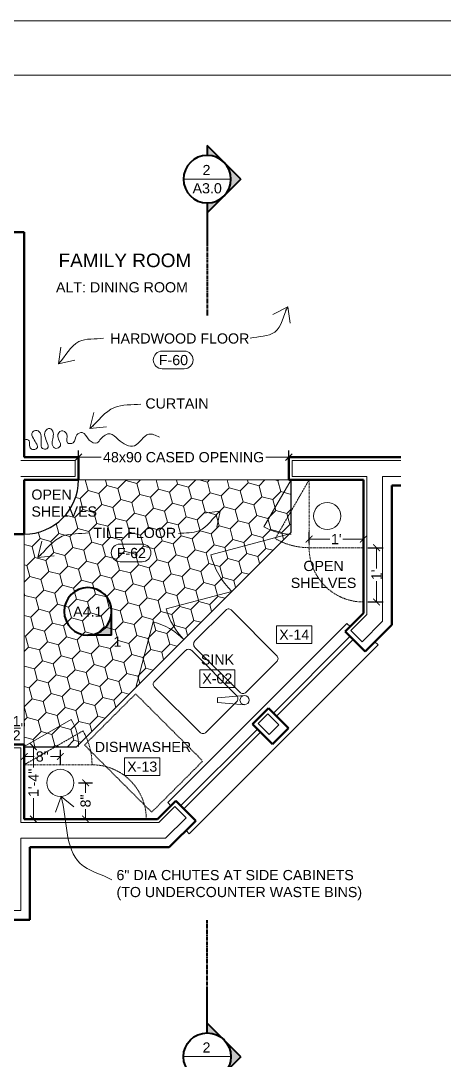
# Model space of a CAD drawing. Header units: inches. Extents: x -4969 to 16721, y 2489 to 24693.
# Drawn here: x 1127.5 to 1221.1, y 3900.7 to 4130.5 of the extents above; entities that cross this region are included whole.
import ezdxf

# ---------------------------------------------------------------- set-up
doc = ezdxf.new("R2010")
doc.units = ezdxf.units.IN
doc.header["$MEASUREMENT"] = 0
doc.linetypes.add('CENTER', pattern=[2, 1.25, -0.25, 0.25, -0.25])
doc.linetypes.add('DASHED2', pattern=[0.375, 0.25, -0.125])
doc.layers.get('0').update_dxf_attribs({"lineweight": 5})
doc.layers.add('0-NPLT', color=1, linetype='Continuous', plot=False)
for name, color, linetype, lineweight in [('1', 1, 'Continuous', 9), ('2', 6, 'Continuous', 20), ('3', 3, 'Continuous', 30), ('5', 4, 'Continuous', 50), ('A-DIMSx', 7, 'Continuous', 9), ('A-LINK', 7, 'Continuous', 40), ('A-SYMB', 7, 'Continuous', 20), ('A-TEXTx', 7, 'Continuous', 20)]:
    doc.layers.add(name, color=color, linetype=linetype, lineweight=lineweight)
doc.styles.get("Standard").update_dxf_attribs({"font": 'Arial.ttf'})
doc.dimstyles.get("Standard").update_dxf_attribs({"dimtxt": 3, "dimasz": 2, "dimexe": 0.03125, "dimexo": 0.0625, "dimgap": 0.03125, "dimtad": 0, "dimtoh": 1, "dimdec": 4, "dimlfac": 0.99985, "dimzin": 0, "dimdsep": 46, "dimlunit": 4, "dimtxsty": 'Standard', "dimblk": 'ARCHTICK', "dimblk1": 'ARCHTICK', "dimblk2": 'ARCHTICK', "dimcen": 0.09, "dimclrt": 256, "dimadec": 0, "dimazin": 0, "dimtfac": 1, "dimtdec": 4, "dimtofl": 0, "dimtmove": 0, "dimatfit": 3, "dimfxl": 1, "dimtolj": 1, "dimtzin": 0, "dimarcsym": 0})

# ---------------------------------------------------------------- blocks, each defined once
blk = doc.blocks.new('Sink - Kitchen - 2')
at = {"layer": '2', "ltscale": 0.25}
for p, q in [((477.64, 6743.74), (473.04, 6739.85)), ((474.46, 6738.44), (478.35, 6743.03)), ((478.35, 6743.03), (477.64, 6743.74))]:
    blk.add_line(p, q, dxfattribs=at)
for points in [[(474.75, 6740.64), (474.75, 6750.14, -0.475584), (475.75, 6751.14), (489.75, 6751.14, -0.497482), (490.75, 6750.29), (490.75, 6740.64, -0.414214), (489.75, 6739.64), (475.75, 6739.64, -0.414214)], [(474.75, 6737.64), (474.75, 6728.15, 0.475584), (475.75, 6727.14), (489.75, 6727.14, 0.497482), (490.75, 6727.99), (490.75, 6737.64, 0.414214), (489.75, 6738.64), (475.75, 6738.64, 0.414214)]]:
    blk.add_lwpolyline(points, format="xyb", close=True, dxfattribs=at)
blk.add_circle((473.75, 6739.14), 1, dxfattribs=at)
blk = doc.blocks.new('BORDER 11X17')
at = {"layer": '0-NPLT', "lineweight": 9, "ltscale": 0.1}
blk.add_lwpolyline([(29864.74, -10461.77), (29048.74, -10461.77), (29048.74, -10989.77), (29864.74, -10989.77), (29864.74, -10461.77)], dxfattribs=at)
blk.add_lwpolyline([(29792.74, -10473.77), (29078.74, -10473.77), (29078.74, -10977.77), (29792.74, -10977.77)], close=True, dxfattribs=at)
blk = doc.blocks.new('CALLOUT - EQUIPMENT')
at = {"layer": 'A-SYMB', "lineweight": 20, "ltscale": 0.1}
for p, q in [((6507.92, 5642.87), (6523.51, 5642.87)), ((6507.92, 5635.08), (6507.92, 5642.87)), ((6523.51, 5635.08), (6523.51, 5642.87)), ((6523.51, 5635.08), (6507.92, 5635.08))]:
    blk.add_line(p, q, dxfattribs=at)
blk = doc.blocks.new('_ArchTick')
at = {"color": 0, "linetype": 'ByBlock', "lineweight": 0, "const_width": 0.15}
blk.add_lwpolyline([(-0.5, -0.5), (0.5, 0.5)], dxfattribs=at)
blk = doc.blocks.new('CALLOUT - FINISHES')
at = {"layer": 'A-SYMB', "lineweight": 20, "ltscale": 0.1}
for p, q in [((6510.71, 5650.46), (6520.5, 5650.46)), ((6520.5, 5642.67), (6510.71, 5642.67))]:
    blk.add_line(p, q, dxfattribs=at)
for centre, start, end in [((6510.71, 5646.57), 90, 270), ((6520.5, 5646.57), 270, 90)]:
    blk.add_arc(centre, 3.9, start, end, dxfattribs=at)
blk = doc.blocks.new('Elevation Callout - 1')
at = {"layer": 'A-LINK', "ltscale": 0.1}
blk.add_hatch(color=152, dxfattribs=at).paths.add_polyline_path([(2031.59, 7377.65), (2039.01, 7370.23), (2046.43, 7377.65, -0.198912), (2039.01, 7374.58, -0.198912)])
at = {"layer": 'A-LINK', "color": 152, "ltscale": 0.1}
for q in [(2031.59, 7377.65), (2046.43, 7377.65)]:
    blk.add_line((2039.01, 7370.23), q, dxfattribs=at)
blk.add_circle((2039.01, 7385.08), 10.5, dxfattribs=at)
blk = doc.blocks.new('*D677')
at = {"layer": 'A-DIMSx', "color": 0, "lineweight": -2, "ltscale": 0.25, "transparency": 16777216}
for p, q in [((1121.72, 3963.5), (1121.72, 3973.17)), ((1123.23, 3971.5), (1123.23, 3973.17))]:
    blk.add_line(p, q, dxfattribs=at)
at = {"layer": 'A-DIMSx', "color": 0, "lineweight": 5, "ltscale": 0.25, "transparency": 16777216}
blk.add_line((1121.72, 3971.67), (1123.23, 3971.67), dxfattribs=at)
at = {"layer": 'Defpoints', "color": 0, "ltscale": 0.25, "transparency": 16777216}
for p in [(1123.23, 3971.67), (1123.23, 3970.5), (1121.72, 3962.5)]:
    blk.add_point(p, dxfattribs=at)
at = {"layer": 'A-DIMSx', "color": 0, "lineweight": 5, "ltscale": 0.25, "transparency": 16777216, "xscale": 1.5, "yscale": 1.5, "zscale": 1.5, "rotation": 180}
blk.add_blockref('_ArchTick', (1121.72, 3971.67), dxfattribs=at)
at = {"layer": 'A-DIMSx', "color": 0, "lineweight": 5, "ltscale": 0.25, "transparency": 16777216, "xscale": 1.5, "yscale": 1.5, "zscale": 1.5}
blk.add_blockref('_ArchTick', (1123.23, 3971.67), dxfattribs=at)
at = {"layer": 'A-DIMSx', "ltscale": 0.25, "transparency": 16777216, "insert": (1126.24, 3974.08), "char_height": 2.25, "attachment_point": 5}
blk.add_mtext('\\A1;1{\\H1x;\\S1/2;}"', dxfattribs=at)
blk = doc.blocks.new('*D678')
at = {"layer": 'A-DIMSx', "color": 0, "lineweight": -2, "ltscale": 0.25, "transparency": 16777216}
for p, q in [((1128.23, 3967), (1128.23, 3969.32)), ((1136.23, 3965.96), (1136.23, 3969.32))]:
    blk.add_line(p, q, dxfattribs=at)
at = {"layer": 'A-DIMSx', "color": 0, "lineweight": 5, "ltscale": 0.25, "transparency": 16777216}
for p, q in [((1128.23, 3967.82), (1130.43, 3967.82)), ((1136.23, 3967.82), (1134.02, 3967.82))]:
    blk.add_line(p, q, dxfattribs=at)
at = {"layer": 'Defpoints', "color": 0, "ltscale": 0.25, "transparency": 16777216}
for p in [(1128.23, 3967.82), (1128.23, 3966), (1136.23, 3964.96)]:
    blk.add_point(p, dxfattribs=at)
at = {"layer": 'A-DIMSx', "color": 0, "lineweight": 5, "ltscale": 0.25, "transparency": 16777216, "xscale": 1.5, "yscale": 1.5, "zscale": 1.5, "rotation": 180}
blk.add_blockref('_ArchTick', (1128.23, 3967.82), dxfattribs=at)
at = {"layer": 'A-DIMSx', "color": 0, "lineweight": 5, "ltscale": 0.25, "transparency": 16777216, "xscale": 1.5, "yscale": 1.5, "zscale": 1.5}
blk.add_blockref('_ArchTick', (1136.23, 3967.82), dxfattribs=at)
at = {"layer": 'A-DIMSx', "ltscale": 0.25, "transparency": 16777216, "insert": (1132.23, 3967.82), "char_height": 2.25, "attachment_point": 5}
blk.add_mtext('\\A1;8"', dxfattribs=at)
blk = doc.blocks.new('*D679')
at = {"layer": 'A-DIMSx', "color": 0, "lineweight": -2, "ltscale": 0.25, "transparency": 16777216}
for p, q in [((1140.23, 3962), (1143.31, 3962)), ((1140.23, 3954), (1143.31, 3954))]:
    blk.add_line(p, q, dxfattribs=at)
at = {"layer": 'A-DIMSx', "color": 0, "lineweight": 5, "ltscale": 0.25, "transparency": 16777216}
for p, q in [((1141.81, 3962), (1141.81, 3959.79)), ((1141.81, 3954), (1141.81, 3956.21))]:
    blk.add_line(p, q, dxfattribs=at)
at = {"layer": 'Defpoints', "color": 0, "ltscale": 0.25, "transparency": 16777216}
for p in [(1139.23, 3962), (1139.23, 3954), (1141.81, 3954)]:
    blk.add_point(p, dxfattribs=at)
at = {"layer": 'A-DIMSx', "color": 0, "lineweight": 5, "ltscale": 0.25, "transparency": 16777216, "xscale": 1.5, "yscale": 1.5, "zscale": 1.5}
for p, rotation in [((1141.81, 3962), 90), ((1141.81, 3954), 270)]:
    blk.add_blockref('_ArchTick', p, dxfattribs=dict(at, rotation=rotation))
at = {"layer": 'A-DIMSx', "ltscale": 0.25, "transparency": 16777216, "insert": (1141.81, 3958), "char_height": 2.25, "attachment_point": 5, "rotation": 90}
blk.add_mtext('\\A1;8"', dxfattribs=at)
blk = doc.blocks.new('*D684')
at = {"layer": 'A-DIMSx', "color": 0, "lineweight": -2, "ltscale": 0.1, "transparency": 16777216}
for p, q in [((1140.23, 4032.5), (1140.23, 4035.5)), ((1186.73, 4032.5), (1186.73, 4035.5))]:
    blk.add_line(p, q, dxfattribs=at)
at = {"layer": 'A-DIMSx', "color": 0, "lineweight": 5, "ltscale": 0.1, "transparency": 16777216}
for p, q in [((1140.23, 4034), (1145.28, 4034)), ((1186.73, 4034), (1181.68, 4034))]:
    blk.add_line(p, q, dxfattribs=at)
at = {"layer": 'Defpoints', "color": 0, "ltscale": 0.1, "transparency": 16777216}
for p in [(1186.73, 4034), (1140.23, 4031.5), (1186.73, 4031.5)]:
    blk.add_point(p, dxfattribs=at)
at = {"layer": 'A-DIMSx', "color": 0, "lineweight": 5, "ltscale": 0.1, "transparency": 16777216, "xscale": 1.5, "yscale": 1.5, "zscale": 1.5, "rotation": 180}
blk.add_blockref('_ArchTick', (1140.23, 4034), dxfattribs=at)
at = {"layer": 'A-DIMSx', "color": 0, "lineweight": 5, "ltscale": 0.1, "transparency": 16777216, "xscale": 1.5, "yscale": 1.5, "zscale": 1.5}
blk.add_blockref('_ArchTick', (1186.73, 4034), dxfattribs=at)
at = {"layer": 'A-DIMSx', "ltscale": 0.1, "transparency": 16777216, "insert": (1163.48, 4034), "char_height": 2.25, "attachment_point": 5}
blk.add_mtext('\\A1;48x90 CASED OPENING', dxfattribs=at)
blk = doc.blocks.new('*D687')
at = {"layer": 'A-DIMSx', "color": 0, "lineweight": -2, "ltscale": 0.25, "transparency": 16777216}
for p, q in [((1129.23, 3970), (1131.77, 3970)), ((1129.23, 3954), (1131.77, 3954))]:
    blk.add_line(p, q, dxfattribs=at)
at = {"layer": 'A-DIMSx', "color": 0, "lineweight": 5, "ltscale": 0.25, "transparency": 16777216}
for p, q in [((1130.27, 3970), (1130.27, 3965.38)), ((1130.27, 3954), (1130.27, 3958.62))]:
    blk.add_line(p, q, dxfattribs=at)
at = {"layer": 'Defpoints', "color": 0, "ltscale": 0.25, "transparency": 16777216}
for p in [(1128.23, 3970), (1130.27, 3970), (1128.23, 3954)]:
    blk.add_point(p, dxfattribs=at)
at = {"layer": 'A-DIMSx', "color": 0, "lineweight": 5, "ltscale": 0.25, "transparency": 16777216, "xscale": 1.5, "yscale": 1.5, "zscale": 1.5}
for p, rotation in [((1130.27, 3970), 90), ((1130.27, 3954), 270)]:
    blk.add_blockref('_ArchTick', p, dxfattribs=dict(at, rotation=rotation))
at = {"layer": 'A-DIMSx', "ltscale": 0.25, "transparency": 16777216, "insert": (1130.27, 3962), "char_height": 2.25, "attachment_point": 5, "rotation": 90}
blk.add_mtext('\\A1;1\'-4"', dxfattribs=at)
blk = doc.blocks.new('*D697')
at = {"layer": 'A-DIMSx', "color": 0, "lineweight": -2, "ltscale": 0.25, "transparency": 16777216}
for p, q in [((1191.23, 4015), (1191.23, 4017.4)), ((1203.23, 4015), (1203.23, 4017.4))]:
    blk.add_line(p, q, dxfattribs=at)
at = {"layer": 'A-DIMSx', "color": 0, "lineweight": 5, "ltscale": 0.25, "transparency": 16777216}
for p, q in [((1191.23, 4015.9), (1195.8, 4015.9)), ((1203.23, 4015.9), (1198.66, 4015.9))]:
    blk.add_line(p, q, dxfattribs=at)
at = {"layer": 'Defpoints', "color": 0, "ltscale": 0.25, "transparency": 16777216}
for p in [(1203.23, 4015.9), (1191.23, 4014), (1203.23, 4014)]:
    blk.add_point(p, dxfattribs=at)
at = {"layer": 'A-DIMSx', "color": 0, "lineweight": 5, "ltscale": 0.25, "transparency": 16777216, "xscale": 1.5, "yscale": 1.5, "zscale": 1.5, "rotation": 180}
blk.add_blockref('_ArchTick', (1191.23, 4015.9), dxfattribs=at)
at = {"layer": 'A-DIMSx', "color": 0, "lineweight": 5, "ltscale": 0.25, "transparency": 16777216, "xscale": 1.5, "yscale": 1.5, "zscale": 1.5}
blk.add_blockref('_ArchTick', (1203.23, 4015.9), dxfattribs=at)
at = {"layer": 'A-DIMSx', "ltscale": 0.25, "transparency": 16777216, "insert": (1197.23, 4015.9), "char_height": 2.25, "attachment_point": 5}
blk.add_mtext("\\A1;1'", dxfattribs=at)
blk = doc.blocks.new('*D698')
at = {"layer": 'A-DIMSx', "color": 0, "lineweight": -2, "ltscale": 0.25, "transparency": 16777216}
for p, q in [((1204.23, 4014), (1207.63, 4014)), ((1204.23, 4002), (1207.63, 4002))]:
    blk.add_line(p, q, dxfattribs=at)
at = {"layer": 'A-DIMSx', "color": 0, "lineweight": 5, "ltscale": 0.25, "transparency": 16777216}
for p, q in [((1206.13, 4014), (1206.13, 4009.43)), ((1206.13, 4002), (1206.13, 4006.57))]:
    blk.add_line(p, q, dxfattribs=at)
at = {"layer": 'Defpoints', "color": 0, "ltscale": 0.25, "transparency": 16777216}
for p in [(1203.23, 4014), (1203.23, 4002), (1206.13, 4002)]:
    blk.add_point(p, dxfattribs=at)
at = {"layer": 'A-DIMSx', "color": 0, "lineweight": 5, "ltscale": 0.25, "transparency": 16777216, "xscale": 1.5, "yscale": 1.5, "zscale": 1.5}
for p, rotation in [((1206.13, 4014), 90), ((1206.13, 4002), 270)]:
    blk.add_blockref('_ArchTick', p, dxfattribs=dict(at, rotation=rotation))
at = {"layer": 'A-DIMSx', "ltscale": 0.25, "transparency": 16777216, "insert": (1206.13, 4008), "char_height": 2.25, "attachment_point": 5, "rotation": 90}
blk.add_mtext("\\A1;1'", dxfattribs=at)
blk = doc.blocks.new('Section Callout')
at = {"layer": 'A-LINK', "ltscale": 0.1}
h = blk.add_hatch(color=152, dxfattribs=at)
h.paths.add_polyline_path([(1891.06, 7392.5), (1883.64, 7385.08), (1891.06, 7377.65, -0.198912), (1887.98, 7385.08, -0.198912)])
h.paths.add_polyline_path([(1898.48, 7399.92), (1891.06, 7392.5, -0.198912), (1898.48, 7395.58)])
h.paths.add_polyline_path([(1891.06, 7377.65), (1898.48, 7370.23), (1898.48, 7374.58, -0.198912)])
at = {"layer": 'A-LINK', "color": 152, "ltscale": 0.1}
for p, q in [((1883.64, 7385.08), (1898.48, 7399.92)), ((1898.48, 7399.92), (1898.48, 7395.58)), ((1883.64, 7385.08), (1898.48, 7370.23)), ((1898.48, 7374.58), (1898.48, 7370.23)), ((1898.48, 7370.23), (1898.48, 7355.49))]:
    blk.add_line(p, q, dxfattribs=at)
blk.add_circle((1898.48, 7385.08), 10.5, dxfattribs=at)

msp = doc.modelspace()

# ---------------------------------------------------------------- hatches: boundary and pattern name
at = {"layer": '1', "lineweight": 0, "ltscale": 0.25}
h = msp.add_hatch(dxfattribs=at)
h.set_pattern_fill('HONEY', color=256, scale=20, angle=45)
h.paths.add_polyline_path([(1187.2295412, 4017.4517205), (1187.2295412, 4029.0001874), (1186.7295412, 4029.0001874), (1140.2295412, 4029.0001874, -0.4142135624), (1128.2295412, 4017.0001874), (1128.2295412, 3970.5001874), (1128.2295412, 3970.0001874), (1139.7780081, 3970.0001874)])

# ---------------------------------------------------------------- linework, layer by layer
at = {"layer": '1'}
for p, q in [((1139.4795412, 4033.2501874), (1127.4795412, 4033.2501874)), ((1139.4795412, 4033.2501874), (1139.4795412, 4029.7501874)), ((1211.4795412, 4033.2501874), (1187.4795412, 4033.2501874)), ((1187.4795412, 4029.7501874), (1187.4795412, 4033.2501874)), ((1139.4795412, 4029.7501874), (1127.4795412, 4029.7501874)), ((1140.2295412, 4029.0001874), (1186.7295412, 4029.0001874)), ((1187.2295412, 4029.0001874), (1181.2295412, 4018.6078826)), ((1203.9795412, 4029.7501874), (1187.4795412, 4029.7501874)), ((1203.9795412, 3999.1999349), (1203.9795412, 4029.7501874)), ((1211.4795412, 4029.7501874), (1207.4795412, 4029.7501874)), ((1207.4795412, 3997.7501874), (1207.4795412, 4029.7501874)), ((1128.2295412, 4017.0001874), (1128.2295412, 3970.5001874)), ((1186.8503454, 4017.0725248), (1169.4636806, 4012.413782)), ((1174.1224234, 4004.3446027), (1159.633536, 4000.4623171)), ((1203.9795412, 3999.1999349), (1200.4501039, 3995.6704976)), ((1152.8851259, 3983.1073052), (1156.7674115, 3997.5961926)), ((1202.9249777, 3993.1956239), (1207.4795412, 3997.7501874)), ((1200.4501039, 3995.6704976), (1202.9249777, 3993.1956239)), ((1128.2536353, 3970.0242815), (1138.6459401, 3976.0242815)), ((1179.9440073, 3975.164401), (1182.0653276, 3977.2857213)), ((1182.0653276, 3977.2857213), (1184.5402014, 3974.8108476)), ((1179.9440073, 3975.164401), (1182.418881, 3972.6895272)), ((1182.418881, 3972.6895272), (1184.5402014, 3974.8108476)), ((1127.4795412, 3969.7501874), (1123.9795412, 3969.7501874)), ((1127.4795412, 3969.7501874), (1127.4795412, 3953.2501874)), ((1158.0297937, 3953.2501874), (1161.559231, 3956.7796247)), ((1161.559231, 3956.7796247), (1164.0341047, 3954.3047509)), ((1158.0297937, 3953.2501874), (1127.4795412, 3953.2501874)), ((1159.4795412, 3949.7501874), (1164.0341047, 3954.3047509)), ((1127.4795412, 3949.7501874), (1127.4795412, 3933.7501874)), ((1159.4795412, 3949.7501874), (1127.4795412, 3949.7501874)), ((1051.4795412, 3933.7501874), (1127.4795412, 3933.7501874))]:
    msp.add_line(p, q, dxfattribs=at)
at = {"layer": '1', "linetype": 'DASHED2', "ltscale": 0.25}
for p, q in [((1191.2295412, 4029.0001874), (1183.7295412, 4016.0098064)), ((1191.2295412, 4014.0001874), (1191.2295412, 4029.0001874)), ((1191.2295412, 4014.0001874), (1203.2295412, 4014.0001874)), ((1152.8722242, 3981.68019), (1167.6035012, 3966.9489131)), ((1128.2295412, 3966.0001874), (1141.2199222, 3973.5001874)), ((1141.5585157, 3970.3664815), (1156.2897927, 3955.6352046)), ((1143.2295412, 3966.0001874), (1128.2295412, 3966.0001874))]:
    msp.add_line(p, q, dxfattribs=at)
for points in [[(1141.5585157, 3970.3664815), (1152.8722242, 3981.68019)], [(1156.4077581, 3955.5172391), (1167.7214666, 3966.8309476)]]:
    msp.add_lwpolyline(points, dxfattribs=at)
at = {"layer": '1'}
for centre, radius, start, end in [((1187.2295412, 4029.0001874), 12, 240, 270), ((1186.8503454, 4017.0725248), 18, 195, 225), ((1174.1224234, 4004.3446027), 15, 195, 225), ((1152.8851259, 3983.1073052), 15, 45, 75), ((1128.2536353, 3970.0242815), 12, 0, 30)]:
    msp.add_arc(centre, radius, start, end, dxfattribs=at)
at = {"layer": '1', "linetype": 'DASHED2', "ltscale": 0.25}
for centre, radius, start, end in [((1191.2295412, 4029.0001874), 15, 240, 270), ((1203.2295412, 4014.0001874), 12, 180, 270), ((1128.2295412, 3966.0001874), 15, 0, 30), ((1143.2295412, 3954.0001874), 12, 0, 90)]:
    msp.add_arc(centre, radius, start, end, dxfattribs=at)
at = {"layer": '1'}
msp.add_open_spline([(1128.2295412, 4038.0001874), (1128.7046763, 4037.9418321), (1129.7092477, 4037.8184524), (1129.2214541, 4036.3872007), (1130.0569389, 4035.5109023), (1131.822442, 4036.0864034), (1130.2870654, 4037.8044033), (1129.6396274, 4039.5621425), (1131.9142409, 4040.4136002), (1132.098343, 4037.7695702), (1131.8970604, 4035.7880933), (1134.1248635, 4035.7033567), (1132.8679952, 4038.0490811), (1132.5714313, 4039.6572446), (1133.9742426, 4040.7638482), (1135.168756, 4038.8470993), (1133.9058214, 4037.3358356), (1135.1442735, 4035.596183), (1136.9677345, 4036.776711), (1135.1053442, 4038.2726264), (1136.3186371, 4040.3125335), (1138.23507, 4039.0807991), (1137.0543765, 4036.8964989), (1139.7196487, 4036.9996852), (1139.3489304, 4039.0055546), (1141.5855826, 4039.8710005), (1142.1791047, 4037.6543216), (1144.3544484, 4036.7824639), (1145.3048022, 4038.4863504), (1147.3122879, 4039.7617743), (1149.3336413, 4037.4363897), (1152.9657605, 4035.2491954), (1155.1017624, 4039.9171134), (1157.3085137, 4038.8574094), (1158.1296399, 4038.4630964)], degree=3, knots=[0, 0, 0, 0, 1.1840749792, 2.5034732089, 3.3351592419, 4.3319433353, 6.6340048114, 8.0268839376, 9.097097648, 12.0156809279, 13.2882959308, 14.2596252029, 16.6818833478, 18.1196384675, 19.319014229, 20.5228224933, 23.1528672395, 24.2973101325, 25.4672895044, 27.6056258064, 29.0946213571, 30.4960394173, 32.4192886134, 33.7262701708, 35.6292895929, 36.9055172894, 39.1995473115, 41.0493126363, 42.2205046227, 44.5685010463, 46.7651530592, 50.5751825061, 54.6710802335, 57.0983237381, 57.0983237381, 57.0983237381, 57.0983237381], dxfattribs=at)
at = {"layer": '2', "color": 152, "ltscale": 0.1}
for p, q in [((1173.9432442, 4095.4819997), (1163.4432441, 4095.4819997)), ((1173.1932441, 4095.4819997), (1164.1932441, 4095.4819997)), ((1173.9432442, 3901.4654481), (1163.4432441, 3901.4654481)), ((1173.1932441, 3901.4654481), (1164.1932441, 3901.4654481))]:
    msp.add_line(p, q, dxfattribs=at)
at = {"layer": '2', "ltscale": 0.1}
for centre in [(1195.2295412, 4021.0001874), (1136.2295412, 3962.0001874)]:
    msp.add_circle(centre, 3, dxfattribs=at)
at = {"layer": '3'}
for p, q in [((1199.5662205, 3997.2614879), (1159.9682407, 3957.6635081)), ((1200.2733272, 3996.5543811), (1199.5662205, 3997.2614879)), ((1183.3210861, 3977.4441764), (1200.2916488, 3994.4147392)), ((1184.0281929, 3976.7370696), (1200.9987556, 3993.7076324)), ((1185.2473081, 3971.2753137), (1206.4605116, 3992.4885171)), ((1206.4605116, 3992.4885171), (1205.7534048, 3993.1956239)), ((1162.8149894, 3956.9380798), (1179.7855522, 3973.9086425)), ((1163.5220962, 3956.230973), (1180.492659, 3973.2015357)), ((1164.7412115, 3950.769217), (1185.9544149, 3971.9824205)), ((1159.9682407, 3957.6635081), (1160.6753475, 3956.9564014)), ((1164.0341047, 3951.4763238), (1164.7412115, 3950.769217))]:
    msp.add_line(p, q, dxfattribs=at)
msp.add_lwpolyline([(1128.2295412, 3970.0001874), (1139.7780081, 3970.0001874), (1187.2295412, 4017.4517205), (1187.2295412, 4029.0001874)], dxfattribs=at)
msp.add_arc((1128.2295412, 4029.0001874), 12, 270, 0, dxfattribs=at)
at = {"layer": '5'}
for p, q in [((1123.2295412, 4083.7501874), (1128.2295412, 4083.7501874)), ((1128.2295412, 4083.7501874), (1128.2295412, 4034.0001874)), ((1140.2295412, 4034.0001874), (1128.2295412, 4034.0001874)), ((1140.2295412, 4029.0001874), (1140.2295412, 4034.0001874)), ((1211.4795412, 4034.0001874), (1186.7295412, 4034.0001874)), ((1186.7295412, 4029.0001874), (1186.7295412, 4034.0001874)), ((1140.2295412, 4029.0001874), (1128.2295412, 4029.0001874)), ((1128.2295412, 4029.0001874), (1128.2295412, 4017.0001874)), ((1203.2295412, 4029.0001874), (1186.7295412, 4029.0001874)), ((1203.2295412, 3999.510595), (1203.2295412, 4029.0001874)), ((1211.4795412, 4027.7501874), (1209.4795412, 4027.7501874)), ((1209.4795412, 3996.9217603), (1209.4795412, 4027.7501874)), ((1128.2295412, 4017.0001874), (1123.2295412, 4017.0001874)), ((1199.2126671, 3995.4937209), (1203.2295412, 3999.510595)), ((1209.4795412, 3996.9217603), (1203.6320845, 3991.0743036)), ((1199.2126671, 3995.4937209), (1203.6320845, 3991.0743036)), ((1178.7065704, 3974.9876243), (1182.2421043, 3978.5231582)), ((1182.2421043, 3978.5231582), (1186.6615217, 3974.1037408)), ((1178.7065704, 3974.9876243), (1183.1259878, 3970.5682069)), ((1183.1259878, 3970.5682069), (1186.6615217, 3974.1037408)), ((1128.2295412, 3970.5001874), (1123.2295412, 3970.5001874)), ((1128.2295412, 3970.5001874), (1128.2295412, 3954.0001874)), ((1157.7191336, 3954.0001874), (1161.7360077, 3958.0170615)), ((1161.7360077, 3958.0170615), (1166.155425, 3953.5976441)), ((1157.7191336, 3954.0001874), (1128.2295412, 3954.0001874)), ((1160.3079683, 3947.7501874), (1166.155425, 3953.5976441)), ((1129.4795412, 3947.7501874), (1129.4795412, 3931.7501874)), ((1160.3079683, 3947.7501874), (1129.4795412, 3947.7501874)), ((1052.3079683, 3931.7501874), (1129.4795412, 3931.7501874))]:
    msp.add_line(p, q, dxfattribs=at)
at = {"layer": 'A-LINK', "color": 152, "linetype": 'CENTER', "ltscale": 0.15}
for p, q in [((1168.6932441, 4090.2319997), (1168.6932441, 4065.2768474)), ((1168.6932441, 3906.7154481), (1168.6932441, 3931.6706004))]:
    msp.add_line(p, q, dxfattribs=at)

# ---------------------------------------------------------------- block references
at = {"ltscale": 0.1}
msp.add_blockref('BORDER 11X17', (-28211.7391542, 14592.2729885), dxfattribs=at)
at = {"color": 152, "ltscale": 0.1, "yscale": 0.5, "zscale": 0.5}
for name, p, xscale, rotation in [('Section Callout', (2117.9357196, 402.9442078), -0.5, 359.9999999999999), ('Elevation Callout - 1', (4474.2370214, 2109.7913597), -0.5, 45.00000000000127), ('Section Callout', (2117.9357196, 7594.00324), 0.5, 180.0000000000001)]:
    msp.add_blockref(name, p, dxfattribs=dict(at, xscale=xscale, rotation=rotation))
at = {"layer": '2', "ltscale": 0.25, "xscale": 0.5, "yscale": 0.5, "zscale": 0.5}
for name, p in [('CALLOUT - FINISHES', (-2096.6238242, 1232.2277416)), ('CALLOUT - FINISHES', (-2105.9347708, 1189.5693182)), ('CALLOUT - EQUIPMENT', (-2069.9272919, 1175.273008)), ('CALLOUT - EQUIPMENT', (-2086.9291435, 1165.5737731)), ('CALLOUT - EQUIPMENT', (-2103.52857, 1146.0844507))]:
    msp.add_blockref(name, p, dxfattribs=at)
at = {"layer": '5', "ltscale": 0.25, "rotation": 134.9999999999998}
msp.add_blockref('Sink - Kitchen - 2', (6277.2243902, 8410.5927258), dxfattribs=at)

# ---------------------------------------------------------------- texts
at = {"layer": 'A-LINK', "color": 152, "ltscale": 0.1, "attachment_point": 5}
for s, insert, char_height, width in [('2', (1168.5381726, 4097.5036752), 2.25, 4.885580918), ('{\\H0.75x;A3.0}', (1168.6911153, 4093.4520176), 3, 4.925655415), ('{\\H0.75x;A4.1}', (1142.3018064, 3999.8622254), 3, 4.925655415), ('{\\H1.5x;1}', (1148.8383879, 3993.2104976), 1.5, 1.640711521), ('2', (1168.5381726, 3903.4871236), 2.25, 4.885580918)]:
    msp.add_mtext(s, dxfattribs=dict(at, insert=insert, char_height=char_height, width=width))
at = {"layer": 'A-TEXTx', "ltscale": 0.5}
for s, insert, char_height, width, attachment_point in [('FAMILY ROOM', (1135.8256756, 4079.0256806), 3, 79.721521148, 1), ('ALT: DINING ROOM', (1135.2614944, 4072.6976261), 2.25, 30.568980054, 1), ('{F-60}', (1161.2337152, 4055.4685323), 2.25, 1.821971046, 5), ('CURTAIN', (1155.0281791, 4047.0146616), 2.25, 8.371163944, 1), ('OPEN SHELVES', (1129.829754, 4026.8657764), 2.25, 8.371163944, 1), ('{F-62}', (1151.9227685, 4012.810109), 2.25, 1.821971046, 5), ('OPEN SHELVES', (1194.4203051, 4011.0875624), 2.25, 9.620687828, 2), ('{X-14}', (1187.9302474, 3994.7591172), 2.25, 1.821971046, 5), ('{SINK}', (1167.3065991, 3990.3883437), 2.25, 6.104839828, 1), ('{X-02}', (1170.9283958, 3985.0598824), 2.25, 1.821971046, 5), ('DISHWASHER', (1154.4782569, 3971.0725863), 2.25, 19.337823216, 2), ('X-13', (1154.3289693, 3965.57056), 2.25, 1.821971046, 5), ('6" DIA CHUTES AT SIDE CABINETS (TO UNDERCOUNTER WASTE BINS)', (1148.6346957, 3942.7404537), 2.25, 55.269076189, 1)]:
    msp.add_mtext(s, dxfattribs=dict(at, insert=insert, char_height=char_height, width=width, attachment_point=attachment_point))
at = {"layer": 'A-TEXTx', "ltscale": 0.5, "insert": (1147.2720907, 4060.2433475), "char_height": 2.25, "attachment_point": 4}
msp.add_mtext('HARDWOOD FLOOR', dxfattribs=at)
at = {"layer": 'A-TEXTx', "ltscale": 0.25, "insert": (1143.491802, 4017.2587218), "char_height": 2.25, "attachment_point": 4}
msp.add_mtext('{TILE FLOOR}', dxfattribs=at)

# ---------------------------------------------------------------- dimensions: what is measured, and where the dimension line sits
at = {"layer": 'A-DIMSx', "ltscale": 0.1}
dim = msp.add_linear_dim(base=(1186.7295412, 4034.0001874), p1=(1140.2295412, 4031.5001874), p2=(1186.7295412, 4031.5001874), text='48x90 CASED OPENING', dimstyle='Standard', override={"dimtxt": 2.25, "dimasz": 1.5, "dimexe": 1.5, "dimexo": 1, "dimgap": 0.5, "dimlfac": -47.9928, "dimlwd": 5}, dxfattribs=at)
dim.commit()
dim.dimension.update_dxf_attribs({"geometry": '*D684', "text_midpoint": (1163.4795412, 4034.0001874)})
at = {"layer": 'A-DIMSx', "ltscale": 0.25}
for base, p1, p2, picture, middle in [((1203.2295412, 4015.8965906), (1191.2295412, 4014.0001874), (1203.2295412, 4014.0001874), '*D697', (1197.2295412, 4015.8965906)), ((1128.2295412, 3967.8244596), (1136.2295412, 3964.9591985), (1128.2295412, 3966.0001874), '*D678', (1132.2295412, 3967.8244596))]:
    dim = msp.add_linear_dim(base=base, p1=p1, p2=p2, dimstyle='Standard', override={"dimtxt": 2.25, "dimasz": 1.5, "dimexe": 1.5, "dimexo": 1, "dimgap": 0.5, "dimlfac": -47.9928, "dimtmove": 1, "dimlwd": 5}, dxfattribs=at)
    dim.commit()
    dim.dimension.update_dxf_attribs({"geometry": picture, "text_midpoint": middle})
for base, p1, p2, picture, middle in [((1206.1257072, 4002.0001874), (1203.2295412, 4014.0001874), (1203.2295412, 4002.0001874), '*D698', (1206.1257072, 4008.0001874)), ((1130.2675896, 3970.0001874), (1128.2295412, 3954.0001874), (1128.2295412, 3970.0001874), '*D687', (1130.2675896, 3962.0001874)), ((1141.8143313, 3954.0001874), (1139.2295412, 3962.0001874), (1139.2295412, 3954.0001874), '*D679', (1141.8143313, 3958.0001874))]:
    dim = msp.add_linear_dim(base=base, p1=p1, p2=p2, angle=90, dimstyle='Standard', override={"dimtxt": 2.25, "dimasz": 1.5, "dimexe": 1.5, "dimexo": 1, "dimgap": 0.5, "dimlfac": -47.9928, "dimtmove": 1, "dimlwd": 5}, dxfattribs=at)
    dim.commit()
    dim.dimension.update_dxf_attribs({"geometry": picture, "text_midpoint": middle})
dim = msp.add_linear_dim(base=(1123.2295412, 3971.6654789), p1=(1121.7191336, 3962.5001874), p2=(1123.2295412, 3970.5001874), dimstyle='Standard', override={"dimtxt": 2.25, "dimasz": 1.5, "dimexe": 1.5, "dimexo": 1, "dimgap": 0.5, "dimlfac": -47.9928, "dimtmove": 1, "dimlwd": 5}, dxfattribs=at)
dim.commit()
dim.dimension.update_dxf_attribs({"geometry": '*D677', "text_midpoint": (1126.2381358, 3974.0827126), "dimtype": 160})

# ---------------------------------------------------------------- leaders
at = {"layer": 'A-TEXTx', "path_type": 1}
for points in [[(1186.4917965, 4067.2556782), (1183.6234951, 4061.6559019), (1178.2250294, 4060.3080316)], [(1135.8312346, 4054.6831973), (1140.3422895, 4059.5772797), (1145.7707266, 4060.3080316)]]:
    msp.add_leader(points, dimstyle='Standard', override={"dimasz": 3, "dimgap": 1, "dimldrblk": 'Open90', "dimlwd": -1}, dxfattribs=at)
at = {"layer": 'A-TEXTx', "path_type": 1, "annotation_type": 0, "has_hookline": 1, "text_width": 18.2256139}
for points, hookline_direction in [([(1142.7671886, 4040.3374932), (1148.1812463, 4045.0160751), (1154.029127, 4045.746827)], 0), ([(1171.5694062, 4022.1091067), (1166.8709289, 4017.7246941), (1162.3700798, 4017.1475459)], 1), ([(1131.2298636, 4011.8493881), (1136.6439212, 4016.52797), (1142.491802, 4017.2587218)], 0), ([(1136.3737052, 3959.0036533), (1140.6305407, 3944.1800487), (1147.6356436, 3940.5919889)], 0)]:
    msp.add_leader(points, dimstyle='Standard', override={"dimasz": 3, "dimgap": 1, "dimldrblk": 'Open90', "dimlwd": -1}, dxfattribs=dict(at, hookline_direction=hookline_direction))

doc.saveas('drawing.dxf')
